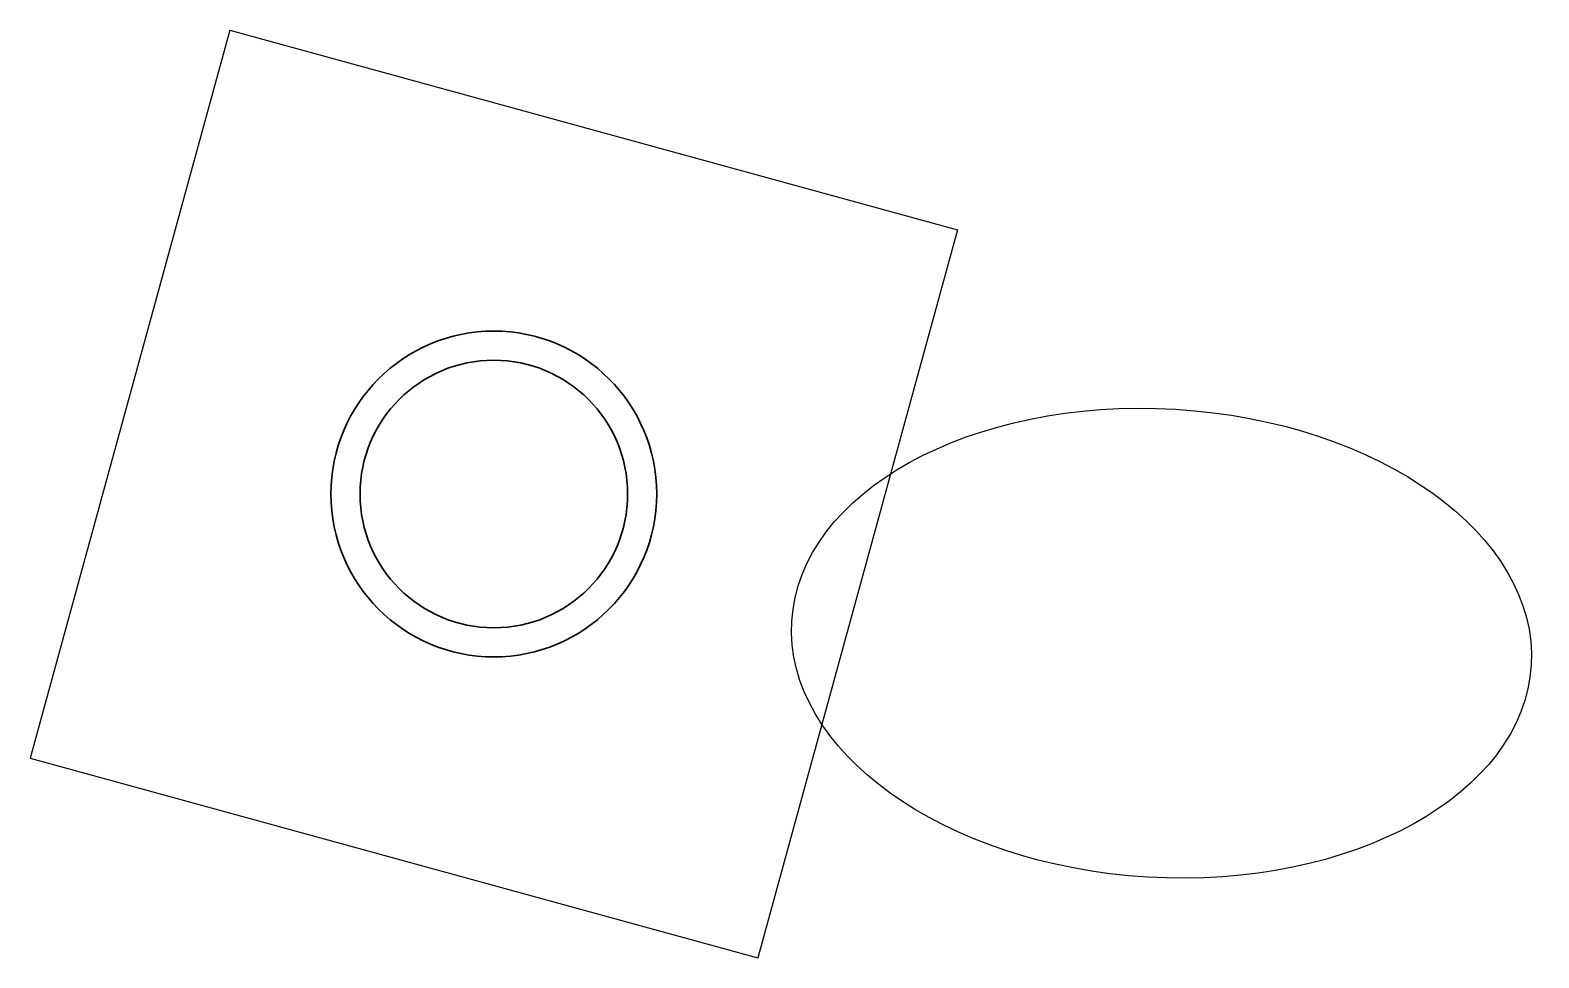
# Model space of a CAD drawing. Header units: metres. Extents: x -745703 to -745513, y -1028671 to -1027761.
# Drawn here: x -745702.995 to -745701.995, y -1027781.125 to -1027780.51 of the extents above; entities that cross this region are included whole.
import ezdxf

# ---------------------------------------------------------------- set-up
doc = ezdxf.new("R2010")
doc.units = ezdxf.units.M
doc.header["$LTSCALE"] = 0.05
doc.layers.add('PROJEKT', color=253, linetype='Continuous')

msp = doc.modelspace()

# ---------------------------------------------------------------- linework, layer by layer
at = {"layer": 'PROJEKT'}
for p, q in [((-745702.86288, -1027780.51012), (-745702.99524, -1027780.99228)), ((-745702.86288, -1027780.51012), (-745702.38072, -1027780.64248)), ((-745702.38072, -1027780.64248), (-745702.51308, -1027781.12465)), ((-745702.99524, -1027780.99228), (-745702.51308, -1027781.12465))]:
    msp.add_line(p, q, dxfattribs=at)
at = {"layer": 'PROJEKT', "lineweight": 30, "ltscale": 3}
for radius in [0.10795, 0.08864]:
    msp.add_circle((-745702.68798, -1027780.81738), radius, dxfattribs=at)
at = {"layer": 'PROJEKT'}
msp.add_ellipse((-745702.24549, -1027780.91621), major_axis=(-0.24499, 0.01454), ratio=0.632591, dxfattribs=at)

doc.saveas('drawing.dxf')
